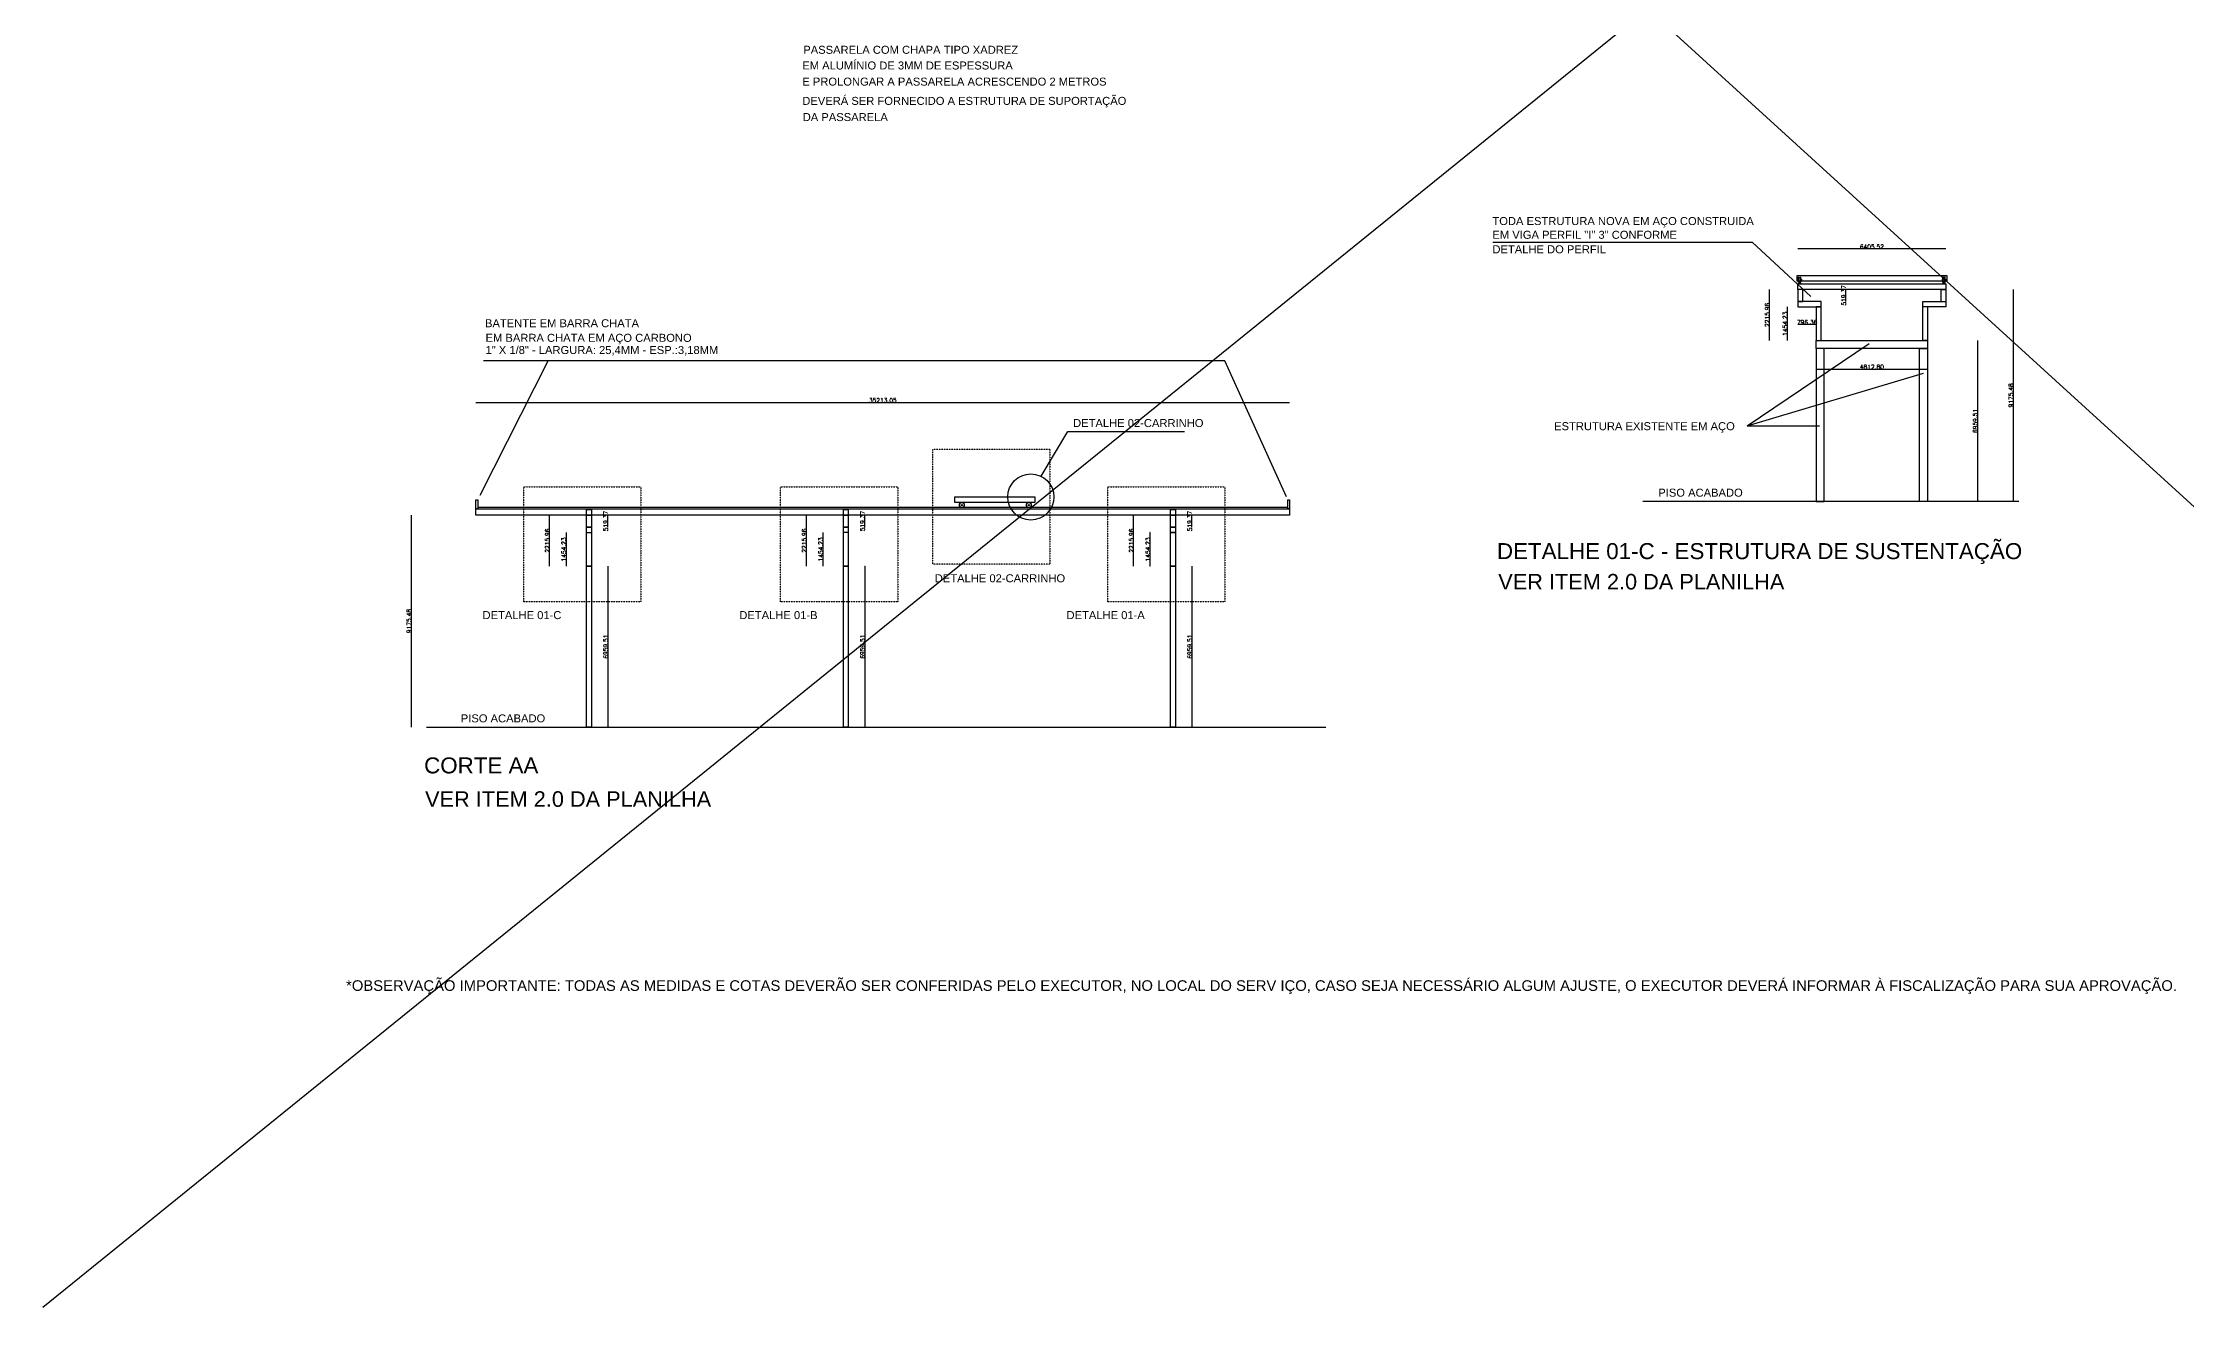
# Model space of a CAD drawing. Header units: millimetres. Extents: x -312439 to 477422, y -331570 to 212570.
# Drawn here: x 66537 to 159299, y -263594 to -208872 of the extents above; entities that cross this region are included whole.
import ezdxf
from ezdxf.enums import TextEntityAlignment as Align

# ---------------------------------------------------------------- set-up
doc = ezdxf.new("R2010")
doc.units = ezdxf.units.MM
for name, pattern in [('BORDER', [44.45, 12.7, -6.35, 12.7, -6.35, 0, -6.35]), ('CONTINU', [0]), ('DASHDOTX2', [2, 1, -0.5, 0, -0.5])]:
    doc.linetypes.add(name, pattern=pattern)
doc.layers.add('0.1', color=8, linetype='Continuous', lineweight=13)
doc.layers.add('01', color=8, linetype='Continuous')
doc.layers.add('PB TEXTO', color=3, linetype='Continuous')
doc.styles.add('RL_A080E1000', font='arial.ttf', dxfattribs={"width": 1.01, "height": 2})
doc.styles.add('ROMANS', font='romans.shx', dxfattribs={"height": 187.5})
doc.styles.get("Standard").update_dxf_attribs({"font": 'arial.ttf'})
doc.dimstyles.new('Fares Eng - 50', dxfattribs={"dimscale": 2, "dimtxt": 0.085, "dimasz": 0.1, "dimexe": 0.05, "dimexo": 0.05, "dimgap": 0.04, "dimtad": 1, "dimzin": 4, "dimdsep": 46, "dimtxsty": 'ROMANS', "dimblk1": 'OBLIQUE', "dimblk2": 'OBLIQUE', "dimsah": 1, "dimcen": 0.05, "dimdle": 0.05, "dimclrd": 8, "dimclre": 8, "dimclrt": 8, "dimaunit": 1, "dimadec": 0, "dimazin": 0, "dimtfac": 1, "dimtix": 1, "dimtmove": 2, "dimatfit": 0, "dimldrblk": 'OPEN90', "dimfxl": 1, "dimtolj": 1, "dimtzin": 0, "dimarcsym": 0})

# ---------------------------------------------------------------- blocks, each defined once
blk = doc.blocks.new('_Open30')
at = {"color": 0, "linetype": 'ByBlock', "lineweight": -2}
for p, q in [((-1, 0), (0, 0)), ((0, 0), (-1, 0)), ((0, 0), (-1, 0))]:
    blk.add_line(p, q, dxfattribs=at)
blk = doc.blocks.new('*D465')
at = {"layer": '0.1', "color": 8, "linetype": 'CONTINU', "lineweight": -2, "transparency": 16777216}
for p, q in [((142495, -217790), (142495, -217787)), ((148900, -217788), (142495, -217788))]:
    blk.add_line(p, q, dxfattribs=at)
at = {"layer": '0.1', "color": 8, "linetype": 'BORDER', "lineweight": -2, "transparency": 16777216}
blk.add_line((148900, -217790), (148900, -217787), dxfattribs=at)
at = {"layer": 'Defpoints', "color": 0, "linetype": 'CONTINU', "transparency": 16777216}
for p in [(142495, -217788), (142495, -219542), (148900, -219542)]:
    blk.add_point(p, dxfattribs=at)
at = {"layer": '0.1', "color": 8, "linetype": 'CONTINU', "lineweight": -2, "transparency": 16777216, "xscale": 0.04, "yscale": 0.04, "zscale": 0.04, "rotation": 180}
blk.add_blockref('_Open30', (142495, -217788), dxfattribs=at)
at = {"layer": '0.1', "color": 8, "linetype": 'CONTINU', "lineweight": -2, "transparency": 16777216, "xscale": 0.04, "yscale": 0.04, "zscale": 0.04}
blk.add_blockref('_Open30', (148900, -217788), dxfattribs=at)
at = {"layer": '0.1', "color": 7, "linetype": 'CONTINU', "lineweight": -2, "transparency": 16777216, "insert": (145698, -217694), "char_height": 187.5, "attachment_point": 5, "style": 'ROMANS'}
blk.add_mtext('\\A1;6405.52', dxfattribs=at)
blk = doc.blocks.new('_Open90')
at = {"color": 0, "linetype": 'ByBlock', "lineweight": -2}
for p, q in [((0, 0), (-1, 0)), ((-0.5, 0.5), (0, 0)), ((0, 0), (-0.5, -0.5))]:
    blk.add_line(p, q, dxfattribs=at)
blk = doc.blocks.new('*D466')
at = {"layer": '0.1', "color": 8, "linetype": 'CONTINU', "lineweight": -2, "transparency": 16777216}
for p in [(141266, -219542), (141264, -221758)]:
    blk.add_line(p, (141264, -219542), dxfattribs=at)
at = {"layer": '0.1', "color": 8, "linetype": 'BORDER', "lineweight": -2, "transparency": 16777216}
blk.add_line((141266, -221758), (141264, -221758), dxfattribs=at)
at = {"layer": 'Defpoints', "color": 0, "linetype": 'CONTINU', "transparency": 16777216}
for p in [(141264, -219542), (142495, -219542), (143291, -221758)]:
    blk.add_point(p, dxfattribs=at)
at = {"layer": '0.1', "color": 8, "linetype": 'CONTINU', "lineweight": -2, "transparency": 16777216, "xscale": 0.04, "yscale": 0.04, "zscale": 0.04}
for p, rotation in [((141264, -219542), 90), ((141264, -221758), 270)]:
    blk.add_blockref('_Open30', p, dxfattribs=dict(at, rotation=rotation))
at = {"layer": '0.1', "color": 7, "linetype": 'CONTINU', "lineweight": -2, "transparency": 16777216, "insert": (141170, -220650), "char_height": 187.5, "attachment_point": 5, "rotation": 90, "style": 'ROMANS'}
blk.add_mtext('\\A1;2215.96', dxfattribs=at)
blk = doc.blocks.new('*D467')
at = {"layer": '0.1', "color": 8, "linetype": 'CONTINU', "lineweight": -2, "transparency": 16777216}
for p, q in [((144575, -219542), (144577, -219542)), ((144577, -219542), (144577, -219542)), ((144577, -220061), (144577, -219542)), ((144577, -220061), (144577, -220061))]:
    blk.add_line(p, q, dxfattribs=at)
at = {"layer": '0.1', "color": 8, "linetype": 'BORDER', "lineweight": -2, "transparency": 16777216}
blk.add_line((144575, -220061), (144577, -220061), dxfattribs=at)
at = {"layer": 'Defpoints', "color": 0, "linetype": 'CONTINU', "transparency": 16777216}
for p in [(143953, -219542), (144577, -219542), (143499, -220061)]:
    blk.add_point(p, dxfattribs=at)
at = {"layer": '0.1', "color": 8, "linetype": 'CONTINU', "lineweight": -2, "transparency": 16777216, "xscale": 0.04, "yscale": 0.04, "zscale": 0.04}
for p, rotation in [((144577, -219542), 270), ((144577, -220061), 90)]:
    blk.add_blockref('_Open30', p, dxfattribs=dict(at, rotation=rotation))
at = {"layer": '0.1', "color": 7, "linetype": 'CONTINU', "lineweight": -2, "transparency": 16777216, "insert": (144483, -219801), "char_height": 187.5, "attachment_point": 5, "rotation": 90, "style": 'ROMANS'}
blk.add_mtext('\\A1;519.37', dxfattribs=at)
blk = doc.blocks.new('*D496')
at = {"layer": '0.1', "color": 8, "linetype": 'BORDER', "lineweight": -2, "transparency": 16777216}
blk.add_line((143291, -222991), (143291, -222993), dxfattribs=at)
at = {"layer": '0.1', "color": 8, "linetype": 'CONTINU', "lineweight": -2, "transparency": 16777216}
for p in [(143291, -222993), (148104, -222991)]:
    blk.add_line(p, (148104, -222993), dxfattribs=at)
at = {"layer": 'Defpoints', "color": 0, "linetype": 'CONTINU', "transparency": 16777216}
for p in [(143291, -221758), (148104, -221758), (148104, -222993)]:
    blk.add_point(p, dxfattribs=at)
at = {"layer": '0.1', "color": 8, "linetype": 'CONTINU', "lineweight": -2, "transparency": 16777216, "xscale": 0.04, "yscale": 0.04, "zscale": 0.04, "rotation": 180}
blk.add_blockref('_Open30', (143291, -222993), dxfattribs=at)
at = {"layer": '0.1', "color": 8, "linetype": 'CONTINU', "lineweight": -2, "transparency": 16777216, "xscale": 0.04, "yscale": 0.04, "zscale": 0.04}
blk.add_blockref('_Open30', (148104, -222993), dxfattribs=at)
at = {"layer": '0.1', "color": 7, "linetype": 'CONTINU', "lineweight": -2, "transparency": 16777216, "insert": (145698, -222899), "char_height": 187.5, "attachment_point": 5, "style": 'ROMANS'}
blk.add_mtext('\\A1;4812.80', dxfattribs=at)
blk = doc.blocks.new('*D503')
at = {"layer": '0.1', "color": 8, "linetype": 'CONTINU', "lineweight": -2, "transparency": 16777216}
for p, q in [((142495, -221058), (142495, -221060)), ((142495, -221060), (142495, -221060)), ((143291, -221060), (142495, -221060)), ((143291, -221060), (143291, -221060))]:
    blk.add_line(p, q, dxfattribs=at)
at = {"layer": '0.1', "color": 8, "linetype": 'BORDER', "lineweight": -2, "transparency": 16777216}
blk.add_line((143291, -221058), (143291, -221060), dxfattribs=at)
at = {"layer": 'Defpoints', "color": 0, "linetype": 'CONTINU', "transparency": 16777216}
for p in [(142495, -220303), (143291, -220303), (142495, -221060)]:
    blk.add_point(p, dxfattribs=at)
at = {"layer": '0.1', "color": 8, "linetype": 'CONTINU', "lineweight": -2, "transparency": 16777216, "xscale": 0.04, "yscale": 0.04, "zscale": 0.04}
blk.add_blockref('_Open30', (142495, -221060), dxfattribs=at)
at = {"layer": '0.1', "color": 8, "linetype": 'CONTINU', "lineweight": -2, "transparency": 16777216, "xscale": 0.04, "yscale": 0.04, "zscale": 0.04, "rotation": 180}
blk.add_blockref('_Open30', (143291, -221060), dxfattribs=at)
at = {"layer": '0.1', "color": 7, "linetype": 'CONTINU', "lineweight": -2, "transparency": 16777216, "insert": (142893, -220966), "char_height": 187.5, "attachment_point": 5, "style": 'ROMANS'}
blk.add_mtext('\\A1;796.36', dxfattribs=at)
blk = doc.blocks.new('*D474')
at = {"layer": '0.1', "color": 8, "linetype": 'BORDER', "lineweight": -2, "transparency": 16777216}
blk.add_line((142037, -220303), (142035, -220303), dxfattribs=at)
at = {"layer": '0.1', "color": 8, "linetype": 'CONTINU', "lineweight": -2, "transparency": 16777216}
for p in [(142035, -220303), (142037, -221758)]:
    blk.add_line(p, (142035, -221758), dxfattribs=at)
at = {"layer": 'Defpoints', "color": 0, "linetype": 'CONTINU', "transparency": 16777216}
for p in [(142495, -220303), (142035, -221758), (143291, -221758)]:
    blk.add_point(p, dxfattribs=at)
at = {"layer": '0.1', "color": 8, "linetype": 'CONTINU', "lineweight": -2, "transparency": 16777216, "xscale": 0.04, "yscale": 0.04, "zscale": 0.04}
for p, rotation in [((142035, -220303), 90), ((142035, -221758), 270)]:
    blk.add_blockref('_Open30', p, dxfattribs=dict(at, rotation=rotation))
at = {"layer": '0.1', "color": 7, "linetype": 'CONTINU', "lineweight": -2, "transparency": 16777216, "insert": (141942, -221031), "char_height": 187.5, "attachment_point": 5, "rotation": 90, "style": 'ROMANS'}
blk.add_mtext('\\A1;1454.23', dxfattribs=at)
blk = doc.blocks.new('*D475')
at = {"layer": '0.1', "color": 8, "linetype": 'CONTINU', "lineweight": -2, "transparency": 16777216}
for p in [(113746, -229310), (113744, -231526)]:
    blk.add_line(p, (113744, -229310), dxfattribs=at)
at = {"layer": '0.1', "color": 8, "linetype": 'BORDER', "lineweight": -2, "transparency": 16777216}
blk.add_line((113746, -231526), (113744, -231526), dxfattribs=at)
at = {"layer": 'Defpoints', "color": 0, "linetype": 'CONTINU', "transparency": 16777216}
for p in [(113744, -229310), (115347, -229310), (115347, -231526)]:
    blk.add_point(p, dxfattribs=at)
at = {"layer": '0.1', "color": 8, "linetype": 'CONTINU', "lineweight": -2, "transparency": 16777216, "xscale": 0.04, "yscale": 0.04, "zscale": 0.04}
for p, rotation in [((113744, -229310), 90), ((113744, -231526), 270)]:
    blk.add_blockref('_Open30', p, dxfattribs=dict(at, rotation=rotation))
at = {"layer": '0.1', "color": 7, "linetype": 'CONTINU', "lineweight": -2, "transparency": 16777216, "insert": (113650, -230418), "char_height": 187.5, "attachment_point": 5, "rotation": 90, "style": 'ROMANS'}
blk.add_mtext('\\A1;2215.96', dxfattribs=at)
blk = doc.blocks.new('*D476')
at = {"layer": '0.1', "color": 8, "linetype": 'BORDER', "lineweight": -2, "transparency": 16777216}
blk.add_line((114456, -230072), (114454, -230072), dxfattribs=at)
at = {"layer": '0.1', "color": 8, "linetype": 'CONTINU', "lineweight": -2, "transparency": 16777216}
for p in [(114454, -230072), (114456, -231526)]:
    blk.add_line(p, (114454, -231526), dxfattribs=at)
at = {"layer": 'Defpoints', "color": 0, "linetype": 'CONTINU', "transparency": 16777216}
for p in [(115347, -230072), (114454, -231526), (115347, -231526)]:
    blk.add_point(p, dxfattribs=at)
at = {"layer": '0.1', "color": 8, "linetype": 'CONTINU', "lineweight": -2, "transparency": 16777216, "xscale": 0.04, "yscale": 0.04, "zscale": 0.04}
for p, rotation in [((114454, -230072), 90), ((114454, -231526), 270)]:
    blk.add_blockref('_Open30', p, dxfattribs=dict(at, rotation=rotation))
at = {"layer": '0.1', "color": 7, "linetype": 'CONTINU', "lineweight": -2, "transparency": 16777216, "insert": (114361, -230799), "char_height": 187.5, "attachment_point": 5, "rotation": 90, "style": 'ROMANS'}
blk.add_mtext('\\A1;1454.23', dxfattribs=at)
blk = doc.blocks.new('*D506')
at = {"layer": '0.1', "color": 8, "linetype": 'CONTINU', "lineweight": -2, "transparency": 16777216}
for p, q in [((116266, -229310), (116268, -229310)), ((116268, -229310), (116268, -229310)), ((116268, -229829), (116268, -229310)), ((116268, -229829), (116268, -229829))]:
    blk.add_line(p, q, dxfattribs=at)
at = {"layer": '0.1', "color": 8, "linetype": 'BORDER', "lineweight": -2, "transparency": 16777216}
blk.add_line((116266, -229829), (116268, -229829), dxfattribs=at)
at = {"layer": 'Defpoints', "color": 0, "linetype": 'CONTINU', "transparency": 16777216}
for p in [(115347, -229310), (115347, -229829), (116268, -229310)]:
    blk.add_point(p, dxfattribs=at)
at = {"layer": '0.1', "color": 8, "linetype": 'CONTINU', "lineweight": -2, "transparency": 16777216, "xscale": 0.04, "yscale": 0.04, "zscale": 0.04}
for p, rotation in [((116268, -229310), 270), ((116268, -229829), 90)]:
    blk.add_blockref('_Open30', p, dxfattribs=dict(at, rotation=rotation))
at = {"layer": '0.1', "color": 7, "linetype": 'CONTINU', "lineweight": -2, "transparency": 16777216, "insert": (116174, -229570), "char_height": 187.5, "attachment_point": 5, "rotation": 90, "style": 'ROMANS'}
blk.add_mtext('\\A1;519.37', dxfattribs=at)
blk = doc.blocks.new('*D477')
at = {"layer": '0.1', "color": 8, "linetype": 'CONTINU', "lineweight": -2, "transparency": 16777216}
for p in [(99584, -229310), (99582, -231526)]:
    blk.add_line(p, (99582, -229310), dxfattribs=at)
at = {"layer": '0.1', "color": 8, "linetype": 'BORDER', "lineweight": -2, "transparency": 16777216}
blk.add_line((99584, -231526), (99582, -231526), dxfattribs=at)
at = {"layer": 'Defpoints', "color": 0, "linetype": 'CONTINU', "transparency": 16777216}
for p in [(99582, -229310), (101186, -229310), (101186, -231526)]:
    blk.add_point(p, dxfattribs=at)
at = {"layer": '0.1', "color": 8, "linetype": 'CONTINU', "lineweight": -2, "transparency": 16777216, "xscale": 0.04, "yscale": 0.04, "zscale": 0.04}
for p, rotation in [((99582, -229310), 90), ((99582, -231526), 270)]:
    blk.add_blockref('_Open30', p, dxfattribs=dict(at, rotation=rotation))
at = {"layer": '0.1', "color": 7, "linetype": 'CONTINU', "lineweight": -2, "transparency": 16777216, "insert": (99489, -230418), "char_height": 187.5, "attachment_point": 5, "rotation": 90, "style": 'ROMANS'}
blk.add_mtext('\\A1;2215.96', dxfattribs=at)
blk = doc.blocks.new('*D478')
at = {"layer": '0.1', "color": 8, "linetype": 'BORDER', "lineweight": -2, "transparency": 16777216}
blk.add_line((100295, -230072), (100293, -230072), dxfattribs=at)
at = {"layer": '0.1', "color": 8, "linetype": 'CONTINU', "lineweight": -2, "transparency": 16777216}
for p in [(100293, -230072), (100295, -231526)]:
    blk.add_line(p, (100293, -231526), dxfattribs=at)
at = {"layer": 'Defpoints', "color": 0, "linetype": 'CONTINU', "transparency": 16777216}
for p in [(101186, -230072), (100293, -231526), (101186, -231526)]:
    blk.add_point(p, dxfattribs=at)
at = {"layer": '0.1', "color": 8, "linetype": 'CONTINU', "lineweight": -2, "transparency": 16777216, "xscale": 0.04, "yscale": 0.04, "zscale": 0.04}
for p, rotation in [((100293, -230072), 90), ((100293, -231526), 270)]:
    blk.add_blockref('_Open30', p, dxfattribs=dict(at, rotation=rotation))
at = {"layer": '0.1', "color": 7, "linetype": 'CONTINU', "lineweight": -2, "transparency": 16777216, "insert": (100199, -230799), "char_height": 187.5, "attachment_point": 5, "rotation": 90, "style": 'ROMANS'}
blk.add_mtext('\\A1;1454.23', dxfattribs=at)
blk = doc.blocks.new('*D507')
at = {"layer": '0.1', "color": 8, "linetype": 'CONTINU', "lineweight": -2, "transparency": 16777216}
for p, q in [((102104, -229310), (102106, -229310)), ((102106, -229310), (102106, -229310)), ((102106, -229829), (102106, -229310)), ((102106, -229829), (102106, -229829))]:
    blk.add_line(p, q, dxfattribs=at)
at = {"layer": '0.1', "color": 8, "linetype": 'BORDER', "lineweight": -2, "transparency": 16777216}
blk.add_line((102104, -229829), (102106, -229829), dxfattribs=at)
at = {"layer": 'Defpoints', "color": 0, "linetype": 'CONTINU', "transparency": 16777216}
for p in [(101186, -229310), (101186, -229829), (102106, -229310)]:
    blk.add_point(p, dxfattribs=at)
at = {"layer": '0.1', "color": 8, "linetype": 'CONTINU', "lineweight": -2, "transparency": 16777216, "xscale": 0.04, "yscale": 0.04, "zscale": 0.04}
for p, rotation in [((102106, -229310), 270), ((102106, -229829), 90)]:
    blk.add_blockref('_Open30', p, dxfattribs=dict(at, rotation=rotation))
at = {"layer": '0.1', "color": 7, "linetype": 'CONTINU', "lineweight": -2, "transparency": 16777216, "insert": (102012, -229570), "char_height": 187.5, "attachment_point": 5, "rotation": 90, "style": 'ROMANS'}
blk.add_mtext('\\A1;519.37', dxfattribs=at)
blk = doc.blocks.new('*D479')
at = {"layer": '0.1', "color": 8, "linetype": 'CONTINU', "lineweight": -2, "transparency": 16777216}
for p in [(88470, -229310), (88468, -231526)]:
    blk.add_line(p, (88468, -229310), dxfattribs=at)
at = {"layer": '0.1', "color": 8, "linetype": 'BORDER', "lineweight": -2, "transparency": 16777216}
blk.add_line((88470, -231526), (88468, -231526), dxfattribs=at)
at = {"layer": 'Defpoints', "color": 0, "linetype": 'CONTINU', "transparency": 16777216}
for p in [(88468, -229310), (90071, -229310), (90071, -231526)]:
    blk.add_point(p, dxfattribs=at)
at = {"layer": '0.1', "color": 8, "linetype": 'CONTINU', "lineweight": -2, "transparency": 16777216, "xscale": 0.04, "yscale": 0.04, "zscale": 0.04}
for p, rotation in [((88468, -229310), 90), ((88468, -231526), 270)]:
    blk.add_blockref('_Open30', p, dxfattribs=dict(at, rotation=rotation))
at = {"layer": '0.1', "color": 7, "linetype": 'CONTINU', "lineweight": -2, "transparency": 16777216, "insert": (88374, -230418), "char_height": 187.5, "attachment_point": 5, "rotation": 90, "style": 'ROMANS'}
blk.add_mtext('\\A1;2215.96', dxfattribs=at)
blk = doc.blocks.new('*D480')
at = {"layer": '0.1', "color": 8, "linetype": 'BORDER', "lineweight": -2, "transparency": 16777216}
blk.add_line((89181, -230072), (89179, -230072), dxfattribs=at)
at = {"layer": '0.1', "color": 8, "linetype": 'CONTINU', "lineweight": -2, "transparency": 16777216}
for p in [(89179, -230072), (89181, -231526)]:
    blk.add_line(p, (89179, -231526), dxfattribs=at)
at = {"layer": 'Defpoints', "color": 0, "linetype": 'CONTINU', "transparency": 16777216}
for p in [(90071, -230072), (89179, -231526), (90071, -231526)]:
    blk.add_point(p, dxfattribs=at)
at = {"layer": '0.1', "color": 8, "linetype": 'CONTINU', "lineweight": -2, "transparency": 16777216, "xscale": 0.04, "yscale": 0.04, "zscale": 0.04}
for p, rotation in [((89179, -230072), 90), ((89179, -231526), 270)]:
    blk.add_blockref('_Open30', p, dxfattribs=dict(at, rotation=rotation))
at = {"layer": '0.1', "color": 7, "linetype": 'CONTINU', "lineweight": -2, "transparency": 16777216, "insert": (89085, -230799), "char_height": 187.5, "attachment_point": 5, "rotation": 90, "style": 'ROMANS'}
blk.add_mtext('\\A1;1454.23', dxfattribs=at)
blk = doc.blocks.new('*D508')
at = {"layer": '0.1', "color": 8, "linetype": 'CONTINU', "lineweight": -2, "transparency": 16777216}
for p, q in [((90990, -229310), (90992, -229310)), ((90992, -229310), (90992, -229310)), ((90992, -229829), (90992, -229310)), ((90992, -229829), (90992, -229829))]:
    blk.add_line(p, q, dxfattribs=at)
at = {"layer": '0.1', "color": 8, "linetype": 'BORDER', "lineweight": -2, "transparency": 16777216}
blk.add_line((90990, -229829), (90992, -229829), dxfattribs=at)
at = {"layer": 'Defpoints', "color": 0, "linetype": 'CONTINU', "transparency": 16777216}
for p in [(90071, -229310), (90071, -229829), (90992, -229310)]:
    blk.add_point(p, dxfattribs=at)
at = {"layer": '0.1', "color": 8, "linetype": 'CONTINU', "lineweight": -2, "transparency": 16777216, "xscale": 0.04, "yscale": 0.04, "zscale": 0.04}
for p, rotation in [((90992, -229310), 270), ((90992, -229829), 90)]:
    blk.add_blockref('_Open30', p, dxfattribs=dict(at, rotation=rotation))
at = {"layer": '0.1', "color": 7, "linetype": 'CONTINU', "lineweight": -2, "transparency": 16777216, "insert": (90898, -229570), "char_height": 187.5, "attachment_point": 5, "rotation": 90, "style": 'ROMANS'}
blk.add_mtext('\\A1;519.37', dxfattribs=at)
blk = doc.blocks.new('*D509')
at = {"layer": '0.1', "color": 8, "linetype": 'BORDER', "lineweight": -2, "transparency": 16777216}
blk.add_line((116266, -231526), (116268, -231526), dxfattribs=at)
at = {"layer": '0.1', "color": 8, "linetype": 'CONTINU', "lineweight": -2, "transparency": 16777216}
for p in [(116268, -231526), (116266, -238485)]:
    blk.add_line(p, (116268, -238485), dxfattribs=at)
at = {"layer": 'Defpoints', "color": 0, "linetype": 'CONTINU', "transparency": 16777216}
for p in [(115555, -231526), (115555, -238485), (116268, -238485)]:
    blk.add_point(p, dxfattribs=at)
at = {"layer": '0.1', "color": 8, "linetype": 'CONTINU', "lineweight": -2, "transparency": 16777216, "xscale": 0.04, "yscale": 0.04, "zscale": 0.04}
for p, rotation in [((116268, -231526), 90), ((116268, -238485), 270)]:
    blk.add_blockref('_Open30', p, dxfattribs=dict(at, rotation=rotation))
at = {"layer": '0.1', "color": 7, "linetype": 'CONTINU', "lineweight": -2, "transparency": 16777216, "insert": (116174, -235006), "char_height": 187.5, "attachment_point": 5, "rotation": 90, "style": 'ROMANS'}
blk.add_mtext('\\A1;6959.51', dxfattribs=at)
blk = doc.blocks.new('*D481')
at = {"layer": '0.1', "color": 8, "linetype": 'BORDER', "lineweight": -2, "transparency": 16777216}
blk.add_line((102105, -231526), (102107, -231526), dxfattribs=at)
at = {"layer": '0.1', "color": 8, "linetype": 'CONTINU', "lineweight": -2, "transparency": 16777216}
for p in [(102107, -231526), (102105, -238485)]:
    blk.add_line(p, (102107, -238485), dxfattribs=at)
at = {"layer": 'Defpoints', "color": 0, "linetype": 'CONTINU', "transparency": 16777216}
for p in [(101394, -231526), (101394, -238485), (102107, -238485)]:
    blk.add_point(p, dxfattribs=at)
at = {"layer": '0.1', "color": 8, "linetype": 'CONTINU', "lineweight": -2, "transparency": 16777216, "xscale": 0.04, "yscale": 0.04, "zscale": 0.04}
for p, rotation in [((102107, -231526), 90), ((102107, -238485), 270)]:
    blk.add_blockref('_Open30', p, dxfattribs=dict(at, rotation=rotation))
at = {"layer": '0.1', "color": 7, "linetype": 'CONTINU', "lineweight": -2, "transparency": 16777216, "insert": (102013, -235006), "char_height": 187.5, "attachment_point": 5, "rotation": 90, "style": 'ROMANS'}
blk.add_mtext('\\A1;6959.51', dxfattribs=at)
blk = doc.blocks.new('*D482')
at = {"layer": '0.1', "color": 8, "linetype": 'BORDER', "lineweight": -2, "transparency": 16777216}
blk.add_line((90990, -231526), (90992, -231526), dxfattribs=at)
at = {"layer": '0.1', "color": 8, "linetype": 'CONTINU', "lineweight": -2, "transparency": 16777216}
for p in [(90992, -231526), (90990, -238485)]:
    blk.add_line(p, (90992, -238485), dxfattribs=at)
at = {"layer": 'Defpoints', "color": 0, "linetype": 'CONTINU', "transparency": 16777216}
for p in [(90279, -231526), (90279, -238485), (90992, -238485)]:
    blk.add_point(p, dxfattribs=at)
at = {"layer": '0.1', "color": 8, "linetype": 'CONTINU', "lineweight": -2, "transparency": 16777216, "xscale": 0.04, "yscale": 0.04, "zscale": 0.04}
for p, rotation in [((90992, -231526), 90), ((90992, -238485), 270)]:
    blk.add_blockref('_Open30', p, dxfattribs=dict(at, rotation=rotation))
at = {"layer": '0.1', "color": 7, "linetype": 'CONTINU', "lineweight": -2, "transparency": 16777216, "insert": (90898, -235006), "char_height": 187.5, "attachment_point": 5, "rotation": 90, "style": 'ROMANS'}
blk.add_mtext('\\A1;6959.51', dxfattribs=at)
blk = doc.blocks.new('A$C87a75f9f')
at = {"layer": '01', "color": 2, "lineweight": -2}
for p, q in [((0.012, 0.069), (0.009, 0.069)), ((0.009, 0), (0.009, 0.069)), ((0.012, 0), (0.009, 0)), ((0.012, 0), (0.012, 0.069)), ((0.032, 0), (0.032, 0.069)), ((0.032, 0.069), (0.036, 0.069)), ((0.032, 0), (0.036, 0)), ((0.036, 0), (0.036, 0.069))]:
    blk.add_line(p, q, dxfattribs=at)
for points in [[(0.009, 0.042), (0, 0.042), (0, 0.029), (0.009, 0.029)], [(0.036, 0.042), (0.043, 0.042), (0.043, 0.029), (0.036, 0.029)]]:
    blk.add_lwpolyline(points, close=True, dxfattribs=at)
for centre, start_param, end_param in [((0.022, 0.069), 3.141593, 6.283185), ((0.022, 0), 0, 3.141593)]:
    blk.add_ellipse(centre, major_axis=(0.01, 0), ratio=0.594996, start_param=start_param, end_param=end_param, dxfattribs=at)
blk = doc.blocks.new('*D497')
at = {"layer": '0.1', "color": 8, "linetype": 'BORDER', "lineweight": -2, "transparency": 16777216}
blk.add_line((85283, -224442), (85283, -224440), dxfattribs=at)
at = {"layer": '0.1', "color": 8, "linetype": 'CONTINU', "lineweight": -2, "transparency": 16777216}
for p in [(85283, -224440), (120496, -224442)]:
    blk.add_line(p, (120496, -224440), dxfattribs=at)
at = {"layer": 'Defpoints', "color": 0, "linetype": 'CONTINU', "transparency": 16777216}
for p in [(120496, -224440), (85283, -228648), (120496, -228648)]:
    blk.add_point(p, dxfattribs=at)
at = {"layer": '0.1', "color": 8, "linetype": 'CONTINU', "lineweight": -2, "transparency": 16777216, "xscale": 0.04, "yscale": 0.04, "zscale": 0.04, "rotation": 180}
blk.add_blockref('_Open30', (85283, -224440), dxfattribs=at)
at = {"layer": '0.1', "color": 8, "linetype": 'CONTINU', "lineweight": -2, "transparency": 16777216, "xscale": 0.04, "yscale": 0.04, "zscale": 0.04}
blk.add_blockref('_Open30', (120496, -224440), dxfattribs=at)
at = {"layer": '0.1', "color": 7, "linetype": 'CONTINU', "lineweight": -2, "transparency": 16777216, "insert": (102890, -224346), "char_height": 187.5, "attachment_point": 5, "style": 'ROMANS'}
blk.add_mtext('\\A1;35213.05', dxfattribs=at)
blk = doc.blocks.new('*D498')
at = {"layer": '0.1', "color": 8, "linetype": 'BORDER', "lineweight": -2, "transparency": 16777216}
blk.add_line((82478, -229310), (82476, -229310), dxfattribs=at)
at = {"layer": '0.1', "color": 8, "linetype": 'CONTINU', "lineweight": -2, "transparency": 16777216}
for p in [(82476, -229310), (82478, -238485)]:
    blk.add_line(p, (82476, -238485), dxfattribs=at)
at = {"layer": 'Defpoints', "color": 0, "linetype": 'CONTINU', "transparency": 16777216}
for p in [(85283, -229310), (82476, -238485), (83517, -238485)]:
    blk.add_point(p, dxfattribs=at)
at = {"layer": '0.1', "color": 8, "linetype": 'CONTINU', "lineweight": -2, "transparency": 16777216, "xscale": 0.04, "yscale": 0.04, "zscale": 0.04}
for p, rotation in [((82476, -229310), 90), ((82476, -238485), 270)]:
    blk.add_blockref('_Open30', p, dxfattribs=dict(at, rotation=rotation))
at = {"layer": '0.1', "color": 7, "linetype": 'CONTINU', "lineweight": -2, "transparency": 16777216, "insert": (82382, -233898), "char_height": 187.5, "attachment_point": 5, "rotation": 90, "style": 'ROMANS'}
blk.add_mtext('\\A1;9175.48', dxfattribs=at)
blk = doc.blocks.new('*D469')
at = {"layer": '0.1', "color": 8, "linetype": 'BORDER', "lineweight": -2, "transparency": 16777216}
blk.add_line((151806, -219542), (151808, -219542), dxfattribs=at)
at = {"layer": '0.1', "color": 8, "linetype": 'CONTINU', "lineweight": -2, "transparency": 16777216}
for p in [(151808, -219542), (151806, -228717)]:
    blk.add_line(p, (151808, -228717), dxfattribs=at)
at = {"layer": 'Defpoints', "color": 0, "linetype": 'CONTINU', "transparency": 16777216}
for p in [(148698, -219542), (151150, -228717), (151808, -228717)]:
    blk.add_point(p, dxfattribs=at)
at = {"layer": '0.1', "color": 8, "linetype": 'CONTINU', "lineweight": -2, "transparency": 16777216, "xscale": 0.04, "yscale": 0.04, "zscale": 0.04}
for p, rotation in [((151808, -219542), 90), ((151808, -228717), 270)]:
    blk.add_blockref('_Open30', p, dxfattribs=dict(at, rotation=rotation))
at = {"layer": '0.1', "color": 7, "linetype": 'CONTINU', "lineweight": -2, "transparency": 16777216, "insert": (151714, -224129), "char_height": 187.5, "attachment_point": 5, "rotation": 90, "style": 'ROMANS'}
blk.add_mtext('\\A1;9175.48', dxfattribs=at)
blk = doc.blocks.new('*D471')
at = {"layer": '0.1', "color": 8, "linetype": 'BORDER', "lineweight": -2, "transparency": 16777216}
blk.add_line((150262, -221758), (150264, -221758), dxfattribs=at)
at = {"layer": '0.1', "color": 8, "linetype": 'CONTINU', "lineweight": -2, "transparency": 16777216}
for p in [(150264, -221758), (150262, -228717)]:
    blk.add_line(p, (150264, -228717), dxfattribs=at)
at = {"layer": 'Defpoints', "color": 0, "linetype": 'CONTINU', "transparency": 16777216}
for p in [(148104, -221758), (148104, -228717), (150264, -228717)]:
    blk.add_point(p, dxfattribs=at)
at = {"layer": '0.1', "color": 8, "linetype": 'CONTINU', "lineweight": -2, "transparency": 16777216, "xscale": 0.04, "yscale": 0.04, "zscale": 0.04}
for p, rotation in [((150264, -221758), 90), ((150264, -228717), 270)]:
    blk.add_blockref('_Open30', p, dxfattribs=dict(at, rotation=rotation))
at = {"layer": '0.1', "color": 7, "linetype": 'CONTINU', "lineweight": -2, "transparency": 16777216, "insert": (150170, -225237), "char_height": 187.5, "attachment_point": 5, "rotation": 90, "style": 'ROMANS'}
blk.add_mtext('\\A1;6959.51', dxfattribs=at)

msp = doc.modelspace()

# ---------------------------------------------------------------- linework, layer by layer
at = {"color": 7}
for p, q in [((66537.481, -263593.793), (213619.981, -144570.434)), ((70352.299, -147535.428), (196241.357, -262323.081))]:
    msp.add_line(p, q, dxfattribs=at)
at = {"layer": '0.1', "color": 8, "linetype": 'CONTINU', "lineweight": -2}
for p, q in [((140304.146, -225445.183), (145580.656, -221882.245)), ((140304.146, -225445.183), (147928.232, -223172.205)), ((109742.129, -227632.665), (110897.323, -225693.649)), ((110897.323, -225693.649), (115952.807, -225693.649)), ((140304.146, -225445.183), (143437.43, -225445.183))]:
    msp.add_line(p, q, dxfattribs=at)
at = {"layer": '0.1', "color": 7, "linetype": 'CONTINU', "lineweight": -2}
msp.add_line((152056.686, -228717.149), (135778.678, -228717.149), dxfattribs=at)
at = {"layer": '0.1', "color": 8, "linetype": 'CONTINU', "lineweight": -2}
for points in [[(129299.298, -217499.028), (140510.302, -217499.028), (143053.923, -219849.676)], [(85459.511, -228444.059), (88400.313, -222632.205)], [(120368.384, -228527.929), (117700.343, -222632.205), (85601.719, -222632.205)]]:
    msp.add_lwpolyline(points, dxfattribs=at)
msp.add_circle((109297.977, -228527.485), 998.987, dxfattribs=at)
at = {"layer": '01', "color": 3, "lineweight": -2}
for p, q in [((90279.065, -229829.364), (90279.065, -231525.961)), ((101393.509, -229829.364), (101393.509, -231525.961))]:
    msp.add_line(p, q, dxfattribs=at)
at = {"layer": '01', "color": 7, "lineweight": -2}
msp.add_line((83142.9, -238485.473), (122067.943, -238485.473), dxfattribs=at)
at = {"layer": '01', "color": 2, "lineweight": -2}
for points in [[(142468.963, -218943.75), (148941.189, -218943.75), (148941.189, -219186.121), (142468.963, -219186.121)], [(85368.209, -229046.852), (120410.427, -229046.852), (120410.427, -228981.066), (85368.209, -228981.066)], [(106014.516, -228527.485), (109476.96, -228527.485), (109476.96, -228769.856), (106014.516, -228769.856)]]:
    msp.add_lwpolyline(points, close=True, dxfattribs=at)
at = {"layer": '01', "color": 4, "lineweight": -2}
for points in [[(142494.961, -219299.303), (148900.482, -219299.303), (148900.482, -219541.674), (142494.961, -219541.674)], [(85282.994, -229046.852), (120496.043, -229046.852), (120496.043, -229309.998), (85282.994, -229309.998)], [(90071.319, -229067.627), (90279.065, -229067.627), (90279.065, -229309.998), (90071.319, -229309.998)], [(101185.762, -229067.627), (101393.509, -229067.627), (101393.509, -229309.998), (101185.762, -229309.998)], [(115347.156, -229067.627), (115554.902, -229067.627), (115554.902, -229309.998), (115347.156, -229309.998)]]:
    msp.add_lwpolyline(points, close=True, dxfattribs=at)
at = {"layer": '01', "color": 3, "lineweight": -2}
for points in [[(142702.708, -219541.674), (142494.961, -219541.674), (142494.961, -220061.041), (142702.708, -220061.041)], [(143499.07, -220061.041), (142494.961, -220061.041), (142494.961, -220303.412), (143499.07, -220303.412)], [(143499.07, -220303.412), (143291.323, -220303.412), (143291.323, -221757.638), (143499.07, -221757.638)], [(85356.308, -229046.852), (85282.994, -229046.852), (85282.994, -228648.018), (85356.308, -228648.018)], [(120496.043, -229046.852), (120422.729, -229046.852), (120422.729, -228648.018), (120496.043, -228648.018)], [(90071.319, -229309.998), (90279.065, -229309.998), (90279.065, -229829.364), (90071.319, -229829.364)], [(101185.762, -229309.998), (101393.509, -229309.998), (101393.509, -229829.364), (101185.762, -229829.364)], [(115347.156, -229309.998), (115554.902, -229309.998), (115554.902, -229829.364), (115347.156, -229829.364)], [(115347.156, -229829.364), (115554.902, -229829.364), (115554.902, -230071.735), (115347.156, -230071.735)], [(115554.902, -231525.961), (115347.156, -231525.961), (115347.156, -230071.735), (115554.902, -230071.735)]]:
    msp.add_lwpolyline(points, close=True, dxfattribs=at)
for points in [[(148900.482, -219541.674), (148900.482, -220303.412), (147896.373, -220303.412)], [(148692.735, -220061.041), (148692.735, -219541.674), (148900.482, -219541.674)], [(148104.12, -220303.412), (148104.12, -221757.638), (147896.373, -221757.638), (147896.373, -220061.041)], [(147896.373, -220061.041), (148900.482, -220061.041)], [(90071.319, -229829.364), (90279.065, -229829.364)], [(90279.065, -231525.961), (90071.319, -231525.961), (90071.319, -229829.364)], [(101393.509, -231525.961), (101185.762, -231525.961), (101185.762, -229829.364)], [(101185.762, -229829.364), (101393.509, -229829.364)], [(90071.319, -230071.735), (90279.065, -230071.735)], [(101393.509, -230071.735), (101185.762, -230071.735)]]:
    msp.add_lwpolyline(points, dxfattribs=at)
at = {"layer": '01', "color": 1, "lineweight": -2}
for points in [[(143291.323, -221757.638), (148104.12, -221757.638), (148104.12, -222103.882), (143291.323, -222103.882)], [(143637.568, -222103.882), (143291.323, -222103.882), (143291.323, -228717.149), (143637.568, -228717.149)], [(147757.875, -222103.882), (148104.12, -222103.882), (148104.12, -228717.149), (147757.875, -228717.149)], [(90071.319, -231525.961), (90279.065, -231525.961), (90279.065, -238485.473), (90071.319, -238485.473)], [(101185.762, -231525.961), (101393.509, -231525.961), (101393.509, -238485.473), (101185.762, -238485.473)], [(115347.156, -231525.961), (115554.902, -231525.961), (115554.902, -238485.473), (115347.156, -238485.473)]]:
    msp.add_lwpolyline(points, close=True, dxfattribs=at)
at = {"layer": '01', "color": 7, "linetype": 'DASHDOTX2', "lineweight": -2, "ltscale": 0.005}
for points in [[(105054.958, -226460.211), (110123.652, -226460.211), (110123.652, -231434.301), (105054.958, -231434.301)], [(87351.266, -228092.175), (92419.961, -228092.175), (92419.961, -233066.266), (87351.266, -233066.266)], [(98465.71, -228092.175), (103534.404, -228092.175), (103534.404, -233066.266), (98465.71, -233066.266)], [(112627.103, -228092.175), (117695.798, -228092.175), (117695.798, -233066.266), (112627.103, -233066.266)]]:
    msp.add_lwpolyline(points, close=True, dxfattribs=at)
at = {"layer": '01', "color": 2, "lineweight": -2}
for centre, radius in [((142575.306, -219266.41), 32.893), ((148820.137, -219266.41), 32.893), ((106308.962, -228875.461), 105.605), ((106308.962, -228875.461), 28.198), ((109211.282, -228875.461), 105.605), ((109211.282, -228875.461), 28.198)]:
    msp.add_circle(centre, radius, dxfattribs=at)

# ---------------------------------------------------------------- block references
at = {"layer": '01', "color": 3, "lineweight": -2, "xscale": 3462.443417619434, "yscale": 3462.443417619434, "zscale": 3462.443417619434}
for p in [(142497.644, -219247.597), (148741.599, -219245.168)]:
    msp.add_blockref('A$C87a75f9f', p, dxfattribs=at)

# ---------------------------------------------------------------- texts
at = {"layer": '0.1', "color": 7, "text_generation_flag": 6}
for s, p in [('EM ALUMÍNIO DE 3MM DE ESPESSURA', (99405.262, -210024.747)), ('E PROLONGAR A PASSARELA ACRESCENDO 2 METROS', (99405.262, -210722.694)), ('DEVERÁ SER FORNECIDO A ESTRUTURA DE SUPORTAÇÃO ', (99405.262, -211556.522)), ('DA PASSARELA', (99424.228, -212257.693)), ('TODA ESTRUTURA NOVA EM AÇO CONSTRUIDA ', (129273.985, -216757.732)), ('EM VIGA PERFIL "I" 3" CONFORME', (129273.985, -217352.575)), ('DETALHE DO PERFIL', (129273.985, -217980.073)), ('BATENTE EM BARRA CHATA', (85673.581, -221180.906)), ('EM BARRA CHATA EM AÇO CARBONO', (85696.576, -221812.094)), ('1" X 1/8" - LARGURA: 25,4MM - ESP.:3,18MM', (85696.576, -222339.794)), ('DETALHE 02-CARRINHO', (111125.74, -225500.223)), ('ESTRUTURA EXISTENTE EM AÇO', (131945.447, -225636.527)), ('PISO ACABADO', (136453.583, -228514.666)), ('DETALHE 02-CARRINHO', (105139.195, -232219.727)), ('DETALHE 01-C', (85565.61, -233813.94)), ('DETALHE 01-B', (96680.053, -233813.94)), ('DETALHE 01-A', (110841.447, -233813.94)), ('PISO ACABADO', (84624.853, -238282.989))]:
    msp.add_text(s, height=346.24434, rotation=180, dxfattribs=at).set_placement(p)
at = {"layer": '0.1', "color": 7}
for s, height, p in [('DETALHE 01-C - ESTRUTURA DE SUSTENTAÇÃO', 692.48868, (129470.534, -231217.126)), ('VER ITEM 2.0 DA PLANILHA', 673.099, (129526.998, -232531.886)), ('CORTE AA', 692.4887, (83038.753, -240492.448)), ('VER ITEM 2.0 DA PLANILHA', 673.099, (83080.168, -241938.888))]:
    msp.add_text(s, height=height, dxfattribs=at).set_placement(p)
at = {"layer": '0.1', "color": 7, "insert": (99448.524, -208999.211), "char_height": 346.24434, "width": 10421.95469, "attachment_point": 1}
msp.add_mtext('PASSARELA COM CHAPA TIPO XADREZ ', dxfattribs=at)
at = {"layer": 'PB TEXTO', "color": 7, "ltscale": 0.5, "style": 'RL_A080E1000'}
msp.add_text('*OBSERVAÇÃO IMPORTANTE: TODAS AS MEDIDAS E COTAS DEVERÃO SER CONFERIDAS PELO EXECUTOR, NO LOCAL DO SERV IÇO, CASO SEJA NECESSÁRIO ALGUM AJUSTE, O EXECUTOR DEVERÁ INFORMAR À FISCALIZAÇÃO PARA SUA APROVAÇÃO.', height=458.64521, dxfattribs=at).set_placement((119281.408, -249675.4), align=Align.MIDDLE_CENTER)

# ---------------------------------------------------------------- dimensions: what is measured, and where the dimension line sits
at = {"layer": '0.1', "color": 7, "linetype": 'CONTINU', "lineweight": -2}
for base, p1, p2, override, picture, middle in [((142494.961, -217787.531), (148900.482, -219541.674), (142494.961, -219541.674), {"dimtxt": 0.03, "dimasz": 0.02, "dimexe": 0.02, "dimgap": 0.02, "dimblk1": 'Open30', "dimblk2": 'Open30', "dimdle": 0.02, "dimclrt": 7, "dimfxlon": 1}, '*D465', (145697.722, -217693.741)), ((142494.961, -221059.646), (143291.323, -220303.412), (142494.961, -220303.412), {"dimtxt": 0.03, "dimasz": 0.02, "dimexe": 0.02, "dimexo": 0.05, "dimgap": 0.02, "dimblk1": 'Open30', "dimblk2": 'Open30', "dimdle": 0.02, "dimse2": 0, "dimclrt": 7, "dimfxl": 1, "dimfxlon": 1}, '*D503', (142893.142, -220965.856)), ((148104.12, -222993.224), (143291.323, -221757.638), (148104.12, -221757.638), {"dimtxt": 0.03, "dimasz": 0.02, "dimexe": 0.02, "dimexo": 0.05, "dimgap": 0.02, "dimblk1": 'Open30', "dimblk2": 'Open30', "dimdle": 0.02, "dimse2": 0, "dimclrt": 7, "dimfxl": 1, "dimfxlon": 1}, '*D496', (145697.722, -222899.434)), ((120496.043, -224440.042), (85282.994, -228648.018), (120496.043, -228648.018), {"dimtxt": 0.03, "dimasz": 0.02, "dimexe": 0.02, "dimgap": 0.02, "dimblk1": 'Open30', "dimblk2": 'Open30', "dimdle": 0.02, "dimclrt": 7, "dimfxlon": 1}, '*D497', (102889.518, -224346.252))]:
    dim = msp.add_linear_dim(base=base, p1=p1, p2=p2, dimstyle='Fares Eng - 50', override=override, dxfattribs=at)
    dim.commit()
    dim.dimension.update_dxf_attribs({"geometry": picture, "text_midpoint": middle})
for base, p1, p2, override, picture, middle in [((141264.032, -219541.674), (143291.323, -221757.638), (142494.961, -219541.674), {"dimtxt": 0.03, "dimasz": 0.02, "dimexe": 0.02, "dimexo": 0.05, "dimgap": 0.02, "dimblk1": 'Open30', "dimblk2": 'Open30', "dimdle": 0.02, "dimse2": 0, "dimclrt": 7, "dimfxl": 1, "dimfxlon": 1}, '*D466', (141170.242, -220649.656)), ((144576.996, -219541.674), (143499.07, -220061.041), (143953.375, -219541.674), {"dimtxt": 0.03, "dimasz": 0.02, "dimexe": 0.02, "dimexo": 0.05, "dimgap": 0.02, "dimblk1": 'Open30', "dimblk2": 'Open30', "dimdle": 0.02, "dimse2": 0, "dimclrt": 7, "dimfxl": 1, "dimfxlon": 1}, '*D467', (144483.206, -219801.358)), ((151808.23746, -228717.14932), (148697.76111, -219541.67427), (151149.82657, -228717.14932), {"dimtxt": 0.03, "dimasz": 0.02, "dimexe": 0.02, "dimgap": 0.02, "dimblk1": 'Open30', "dimblk2": 'Open30', "dimdle": 0.02, "dimclrt": 7, "dimfxlon": 1}, '*D469', (151714.44746, -224129.41179)), ((142035.307, -221757.638), (142494.961, -220303.412), (143291.323, -221757.638), {"dimtxt": 0.03, "dimasz": 0.02, "dimexe": 0.02, "dimgap": 0.02, "dimblk1": 'Open30', "dimblk2": 'Open30', "dimdle": 0.02, "dimclrt": 7, "dimfxlon": 1}, '*D474', (141941.517, -221030.525)), ((150264.187, -228717.149), (148104.12, -221757.638), (148104.12, -228717.149), {"dimtxt": 0.03, "dimasz": 0.02, "dimexe": 0.02, "dimgap": 0.02, "dimblk1": 'Open30', "dimblk2": 'Open30', "dimdle": 0.02, "dimclrt": 7, "dimfxlon": 1}, '*D471', (150170.397, -225237.394)), ((82476.1108, -238485.4727), (85282.9936, -229309.9976), (83517.4706, -238485.4727), {"dimtxt": 0.03, "dimasz": 0.02, "dimexe": 0.02, "dimgap": 0.02, "dimblk1": 'Open30', "dimblk2": 'Open30', "dimdle": 0.02, "dimclrt": 7, "dimfxlon": 1}, '*D498', (82382.3208, -233897.7352)), ((88467.906, -229309.998), (90071.319, -231525.961), (90071.319, -229309.998), {"dimtxt": 0.03, "dimasz": 0.02, "dimexe": 0.02, "dimexo": 0.05, "dimgap": 0.02, "dimblk1": 'Open30', "dimblk2": 'Open30', "dimdle": 0.02, "dimse2": 0, "dimclrt": 7, "dimfxl": 1, "dimfxlon": 1}, '*D479', (88374.116, -230417.98)), ((90991.757, -229309.998), (90071.319, -229829.364), (90071.319, -229309.998), {"dimtxt": 0.03, "dimasz": 0.02, "dimexe": 0.02, "dimgap": 0.02, "dimblk1": 'Open30', "dimblk2": 'Open30', "dimdle": 0.02, "dimclrt": 7, "dimfxlon": 1}, '*D508', (90897.967, -229569.681)), ((99582.349, -229309.998), (101185.762, -231525.961), (101185.762, -229309.998), {"dimtxt": 0.03, "dimasz": 0.02, "dimexe": 0.02, "dimexo": 0.05, "dimgap": 0.02, "dimblk1": 'Open30', "dimblk2": 'Open30', "dimdle": 0.02, "dimse2": 0, "dimclrt": 7, "dimfxl": 1, "dimfxlon": 1}, '*D477', (99488.559, -230417.98)), ((102106.2, -229309.998), (101185.762, -229829.364), (101185.762, -229309.998), {"dimtxt": 0.03, "dimasz": 0.02, "dimexe": 0.02, "dimgap": 0.02, "dimblk1": 'Open30', "dimblk2": 'Open30', "dimdle": 0.02, "dimclrt": 7, "dimfxlon": 1}, '*D507', (102012.41, -229569.681)), ((113743.743, -229309.998), (115347.156, -231525.961), (115347.156, -229309.998), {"dimtxt": 0.03, "dimasz": 0.02, "dimexe": 0.02, "dimexo": 0.05, "dimgap": 0.02, "dimblk1": 'Open30', "dimblk2": 'Open30', "dimdle": 0.02, "dimse2": 0, "dimclrt": 7, "dimfxl": 1, "dimfxlon": 1}, '*D475', (113649.953, -230417.98)), ((116267.594, -229309.998), (115347.156, -229829.364), (115347.156, -229309.998), {"dimtxt": 0.03, "dimasz": 0.02, "dimexe": 0.02, "dimgap": 0.02, "dimblk1": 'Open30', "dimblk2": 'Open30', "dimdle": 0.02, "dimclrt": 7, "dimfxlon": 1}, '*D506', (116173.804, -229569.681)), ((89178.588, -231525.961), (90071.319, -230071.735), (90071.319, -231525.961), {"dimtxt": 0.03, "dimasz": 0.02, "dimexe": 0.02, "dimgap": 0.02, "dimblk1": 'Open30', "dimblk2": 'Open30', "dimdle": 0.02, "dimclrt": 7, "dimfxlon": 1}, '*D480', (89084.798, -230798.848)), ((100293.031, -231525.961), (101185.762, -230071.735), (101185.762, -231525.961), {"dimtxt": 0.03, "dimasz": 0.02, "dimexe": 0.02, "dimgap": 0.02, "dimblk1": 'Open30', "dimblk2": 'Open30', "dimdle": 0.02, "dimclrt": 7, "dimfxlon": 1}, '*D478', (100199.241, -230798.848)), ((114454.425, -231525.961), (115347.156, -230071.735), (115347.156, -231525.961), {"dimtxt": 0.03, "dimasz": 0.02, "dimexe": 0.02, "dimgap": 0.02, "dimblk1": 'Open30', "dimblk2": 'Open30', "dimdle": 0.02, "dimclrt": 7, "dimfxlon": 1}, '*D476', (114360.635, -230798.848)), ((90992.153, -238485.473), (90279.065, -231525.961), (90279.065, -238485.473), {"dimtxt": 0.03, "dimasz": 0.02, "dimexe": 0.02, "dimgap": 0.02, "dimblk1": 'Open30', "dimblk2": 'Open30', "dimdle": 0.02, "dimclrt": 7, "dimfxlon": 1}, '*D482', (90898.363, -235005.717)), ((102106.596, -238485.473), (101393.509, -231525.961), (101393.509, -238485.473), {"dimtxt": 0.03, "dimasz": 0.02, "dimexe": 0.02, "dimgap": 0.02, "dimblk1": 'Open30', "dimblk2": 'Open30', "dimdle": 0.02, "dimclrt": 7, "dimfxlon": 1}, '*D481', (102012.806, -235005.717)), ((116267.99, -238485.473), (115554.902, -231525.961), (115554.902, -238485.473), {"dimtxt": 0.03, "dimasz": 0.02, "dimexe": 0.02, "dimgap": 0.02, "dimblk1": 'Open30', "dimblk2": 'Open30', "dimdle": 0.02, "dimclrt": 7, "dimfxlon": 1}, '*D509', (116174.2, -235005.717))]:
    dim = msp.add_linear_dim(base=base, p1=p1, p2=p2, angle=90, dimstyle='Fares Eng - 50', override=override, dxfattribs=at)
    dim.commit()
    dim.dimension.update_dxf_attribs({"geometry": picture, "text_midpoint": middle})

doc.saveas('drawing.dxf')
